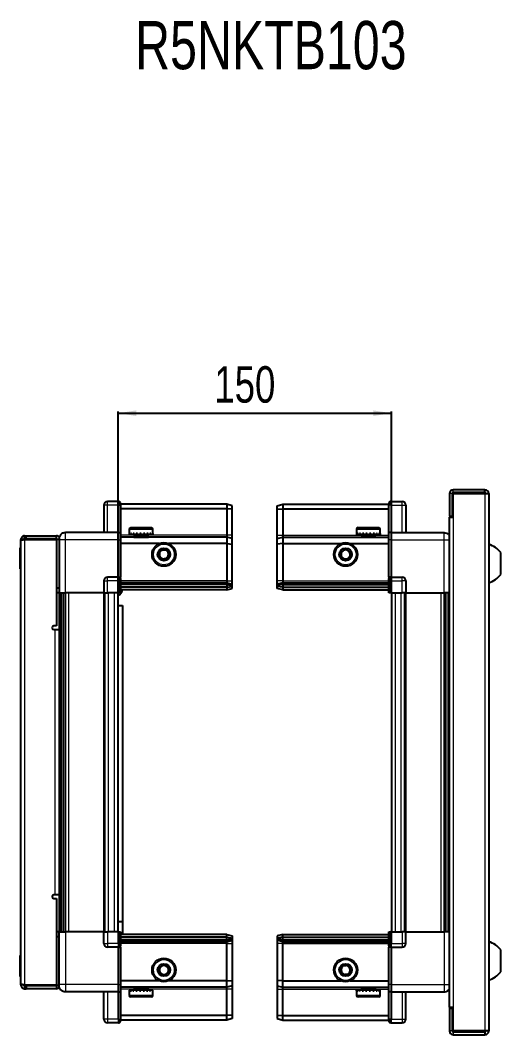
# Model space of a CAD drawing. Header units: millimetres. Extents: x 355 to 3196, y 531 to 1574.
# Drawn here: x 1721 to 1985, y 1018 to 1574 of the extents above; entities that cross this region are included whole.
import ezdxf

# ---------------------------------------------------------------- set-up
doc = ezdxf.new("R2010")
doc.units = ezdxf.units.MM
doc.layers.add('FORMAT', color=7, linetype='Continuous')
doc.styles.add('SLDTEXTSTYLE0', font='TXT', dxfattribs={"width": 0.75})
doc.dimstyles.new('SLDDIMSTYLE0', dxfattribs={"dimtxt": 20, "dimasz": 10, "dimexe": 0, "dimexo": 0.0625, "dimgap": 5, "dimtad": 2, "dimdec": 1, "dimrnd": 1e-09, "dimzin": 12, "dimdsep": 46, "dimtxsty": 'SLDTEXTSTYLE0', "dimsah": 1, "dimcen": 0.09, "dimadec": 0, "dimazin": 3, "dimtfac": 1, "dimtofl": 0, "dimtmove": 0, "dimatfit": 3, "dimfxl": 0, "dimfrac": 2, "dimtolj": 1, "dimtzin": 12, "dimarcsym": 0})

# ---------------------------------------------------------------- blocks, each defined once
blk = doc.blocks.new('_D_5')
at = {"layer": 'FORMAT'}
for p, q in [((1774.93, 1260.02), (1774.93, 1359.51)), ((1774.93, 1358.51), (1924.93, 1358.51)), ((1924.93, 1260.02), (1924.93, 1359.51))]:
    blk.add_line(p, q, dxfattribs=at)
for points in [[(1774.93, 1358.51), (1784.93, 1356.97), (1784.93, 1360.04)], [(1924.93, 1358.51), (1914.93, 1360.04), (1914.93, 1356.97)]]:
    blk.add_solid(points, dxfattribs=at)
at = {"layer": 'FORMAT', "insert": (1827.76, 1384.29), "char_height": 20, "attachment_point": 1, "style": 'SLDTEXTSTYLE0'}
blk.add_mtext('150', dxfattribs=at)

msp = doc.modelspace()

# ---------------------------------------------------------------- linework, layer by layer
at = {"color": 7, "linetype": 'Continuous', "lineweight": 25}
for p, q in [((1956.78, 1314.41), (1956.78, 1302.01)), ((1958.28, 1314.41), (1958.28, 1302.01)), ((1958.78, 1301.51), (1958.78, 1314.41)), ((1958.78, 1314.41), (1976.18, 1314.41)), ((1976.18, 1316.51), (1958.88, 1316.51)), ((1976.18, 1315.01), (1958.88, 1315.01)), ((1976.18, 1315.01), (1976.18, 1316.51)), ((1976.18, 1314.41), (1978.28, 1314.41)), ((1978.28, 1314.41), (1978.28, 1019.61)), ((1767.08, 1308.01), (1767.08, 1293.01)), ((1775.08, 1310.01), (1769.08, 1310.01)), ((1775.08, 1310.01), (1775.41, 1310.01)), ((1775.08, 1310.01), (1775.08, 1308.01)), ((1775.08, 1293.21), (1775.08, 1308.01)), ((1775.08, 1293.21), (1775.08, 1308.01)), ((1776.28, 1309.51), (1775.41, 1310.01)), ((1776.28, 1308.01), (1776.28, 1309.51)), ((1834.58, 1308.51), (1776.28, 1308.51)), ((1776.28, 1308.01), (1776.28, 1293.21)), ((1834.58, 1308.51), (1834.58, 1306.01)), ((1837.58, 1307.7), (1834.58, 1308.51)), ((1862.28, 1307.7), (1865.28, 1308.51)), ((1865.28, 1308.51), (1865.28, 1306.01)), ((1865.28, 1308.51), (1923.58, 1308.51)), ((1924.45, 1310.01), (1923.58, 1309.51)), ((1924.45, 1310.01), (1923.58, 1309.51)), ((1923.58, 1309.51), (1923.58, 1308.01)), ((1923.58, 1293.21), (1923.58, 1308.01)), ((1924.78, 1310.01), (1924.45, 1310.01)), ((1924.78, 1310.01), (1924.45, 1310.01)), ((1924.78, 1308.01), (1924.78, 1310.01)), ((1924.78, 1310.01), (1924.78, 1310.01)), ((1924.78, 1310.01), (1930.78, 1310.01)), ((1924.78, 1308.01), (1924.78, 1293.21)), ((1932.78, 1308.01), (1932.78, 1293.01)), ((1834.58, 1306.01), (1776.28, 1306.01)), ((1834.58, 1306.01), (1834.58, 1291.51)), ((1837.58, 1305.85), (1834.58, 1306.01)), ((1837.58, 1305.85), (1837.58, 1307.7)), ((1837.58, 1291.51), (1837.58, 1305.85)), ((1862.28, 1305.85), (1862.28, 1307.7)), ((1862.28, 1305.85), (1865.28, 1306.01)), ((1862.28, 1291.51), (1862.28, 1305.85)), ((1865.28, 1306.01), (1865.28, 1291.51)), ((1865.28, 1306.01), (1923.58, 1306.01)), ((1956.68, 1301.51), (1956.68, 1032.51)), ((1956.68, 1301.51), (1958.78, 1301.51)), ((1956.78, 1302.01), (1958.28, 1302.01)), ((1723.68, 1289.76), (1723.68, 1291.26)), ((1723.68, 1291.26), (1724.58, 1291.26)), ((1724.58, 1289.76), (1724.58, 1291.26)), ((1724.58, 1291.26), (1741.08, 1291.26)), ((1741.08, 1289.76), (1741.08, 1291.26)), ((1775.08, 1293.01), (1746.08, 1293.01)), ((1775.08, 1293.01), (1775.08, 1293.21)), ((1775.08, 1293.01), (1776.28, 1293.01)), ((1775.08, 1289.01), (1775.08, 1293.01)), ((1776.28, 1293.21), (1776.28, 1293.01)), ((1776.28, 1293.01), (1776.28, 1289.01)), ((1781.08, 1294.91), (1781.08, 1292.51)), ((1781.08, 1292.51), (1781.08, 1292.01)), ((1781.08, 1292.01), (1781.21, 1292.01)), ((1781.41, 1292.51), (1781.21, 1292.51)), ((1781.21, 1292.51), (1781.21, 1292.01)), ((1781.21, 1292.01), (1781.41, 1292.01)), ((1781.41, 1292.51), (1781.41, 1292.01)), ((1781.41, 1292.01), (1781.93, 1292.01)), ((1781.88, 1295.71), (1789.05, 1295.71)), ((1782.33, 1292.51), (1781.93, 1292.51)), ((1781.93, 1292.51), (1781.93, 1292.01)), ((1781.93, 1292.01), (1782.33, 1292.01)), ((1782.33, 1292.51), (1782.33, 1292.01)), ((1782.33, 1292.01), (1783.2, 1292.01)), ((1783.18, 1292.01), (1783.18, 1291.91)), ((1783.18, 1291.91), (1791.98, 1291.91)), ((1783.78, 1292.51), (1783.2, 1292.51)), ((1783.2, 1292.51), (1783.2, 1292.01)), ((1783.2, 1292.01), (1783.78, 1292.01)), ((1783.58, 1291.51), (1784.27, 1291.02)), ((1783.58, 1291.51), (1788.61, 1291.51)), ((1783.78, 1292.51), (1783.78, 1292.01)), ((1783.78, 1292.01), (1784.9, 1292.01)), ((1785.59, 1292.51), (1784.9, 1292.51)), ((1784.9, 1292.51), (1784.9, 1292.01)), ((1784.9, 1292.01), (1785.59, 1292.01)), ((1785.59, 1292.51), (1785.59, 1292.01)), ((1785.59, 1292.01), (1786.86, 1292.01)), ((1787.6, 1292.51), (1786.86, 1292.51)), ((1786.86, 1292.51), (1786.86, 1292.01)), ((1786.86, 1292.01), (1787.1, 1292.01)), ((1787.1, 1292.51), (1787.1, 1292.01)), ((1787.59, 1292.51), (1787.59, 1292.01)), ((1787.59, 1292.01), (1787.6, 1292.01)), ((1787.6, 1292.51), (1787.6, 1292.01)), ((1787.6, 1292.01), (1788.89, 1292.01)), ((1788.61, 1291.51), (1791.58, 1291.51)), ((1789.61, 1292.51), (1788.89, 1292.51)), ((1788.89, 1292.51), (1788.89, 1292.01)), ((1788.95, 1292.51), (1788.95, 1292.01)), ((1788.95, 1292.01), (1789.61, 1292.01)), ((1789.05, 1295.71), (1793.28, 1295.71)), ((1789.61, 1292.51), (1789.61, 1292.01)), ((1789.61, 1292.01), (1790.8, 1292.01)), ((1791.42, 1292.51), (1790.8, 1292.51)), ((1790.8, 1292.51), (1790.8, 1292.01)), ((1790.8, 1292.01), (1791.42, 1292.01)), ((1790.89, 1291.02), (1791.58, 1291.51)), ((1791.42, 1292.51), (1791.42, 1292.01)), ((1791.42, 1292.01), (1792.39, 1292.01)), ((1791.98, 1291.91), (1791.98, 1292.01)), ((1792.85, 1292.51), (1792.39, 1292.51)), ((1792.39, 1292.51), (1792.39, 1292.01)), ((1792.39, 1292.01), (1792.85, 1292.01)), ((1792.85, 1292.51), (1792.85, 1292.01)), ((1792.85, 1292.01), (1793.5, 1292.01)), ((1793.77, 1292.51), (1793.5, 1292.51)), ((1793.5, 1292.51), (1793.5, 1292.01)), ((1793.5, 1292.01), (1793.77, 1292.01)), ((1793.77, 1292.51), (1793.77, 1292.01)), ((1793.77, 1292.01), (1794.04, 1292.01)), ((1794.08, 1292.51), (1794.04, 1292.51)), ((1794.04, 1292.51), (1794.04, 1292.01)), ((1794.04, 1292.01), (1794.08, 1292.01)), ((1794.08, 1292.51), (1794.08, 1294.91)), ((1794.08, 1292.51), (1794.08, 1292.01)), ((1834.58, 1291.51), (1834.58, 1290.51)), ((1837.58, 1289.7), (1837.58, 1291.51)), ((1862.28, 1289.7), (1862.28, 1291.51)), ((1865.28, 1291.51), (1865.28, 1290.51)), ((1905.78, 1294.91), (1905.78, 1292.01)), ((1905.78, 1292.01), (1905.82, 1292.01)), ((1905.94, 1292.51), (1905.82, 1292.51)), ((1905.82, 1292.51), (1905.82, 1292.01)), ((1905.82, 1292.01), (1905.94, 1292.01)), ((1905.94, 1292.51), (1905.94, 1292.01)), ((1905.94, 1292.01), (1906.35, 1292.01)), ((1906.69, 1292.51), (1906.35, 1292.51)), ((1906.35, 1292.51), (1906.35, 1292.01)), ((1906.35, 1292.01), (1906.69, 1292.01)), ((1906.58, 1295.71), (1917.98, 1295.71)), ((1906.69, 1292.51), (1906.69, 1292.01)), ((1906.69, 1292.01), (1907.46, 1292.01)), ((1907.99, 1292.51), (1907.46, 1292.51)), ((1907.46, 1292.51), (1907.46, 1292.01)), ((1907.46, 1292.01), (1907.99, 1292.01)), ((1907.88, 1292.01), (1907.88, 1291.91)), ((1907.88, 1291.91), (1916.68, 1291.91)), ((1907.99, 1292.51), (1907.99, 1292.01)), ((1907.99, 1292.01), (1909.04, 1292.01)), ((1908.28, 1291.51), (1908.97, 1291.02)), ((1908.28, 1291.51), (1916.28, 1291.51)), ((1909.7, 1292.51), (1909.04, 1292.51)), ((1909.04, 1292.51), (1909.04, 1292.01)), ((1909.04, 1292.01), (1909.7, 1292.01)), ((1909.7, 1292.51), (1909.7, 1292.01)), ((1909.7, 1292.01), (1910.94, 1292.01)), ((1911.67, 1292.51), (1910.94, 1292.51)), ((1910.94, 1292.51), (1910.94, 1292.01)), ((1910.94, 1292.01), (1911.37, 1292.01)), ((1911.37, 1292.51), (1911.37, 1292.01)), ((1911.67, 1292.51), (1911.67, 1292.01)), ((1911.67, 1292.01), (1912.97, 1292.01)), ((1913.7, 1292.51), (1912.97, 1292.51)), ((1912.97, 1292.51), (1912.97, 1292.01)), ((1913.24, 1292.51), (1913.24, 1292.01)), ((1913.24, 1292.01), (1913.7, 1292.01)), ((1913.7, 1292.51), (1913.7, 1292.01)), ((1913.7, 1292.01), (1914.94, 1292.01)), ((1915.59, 1292.51), (1914.94, 1292.51)), ((1914.94, 1292.51), (1914.94, 1292.01)), ((1914.94, 1292.01), (1915.59, 1292.01)), ((1915.59, 1292.51), (1915.59, 1292.01)), ((1915.59, 1292.01), (1916.64, 1292.01)), ((1915.59, 1291.02), (1916.28, 1291.51)), ((1917.16, 1292.51), (1916.64, 1292.51)), ((1916.64, 1292.51), (1916.64, 1292.01)), ((1916.64, 1292.01), (1917.16, 1292.01)), ((1916.68, 1291.91), (1916.68, 1292.01)), ((1917.16, 1292.51), (1917.16, 1292.01)), ((1917.16, 1292.01), (1917.92, 1292.01)), ((1918.25, 1292.51), (1917.92, 1292.51)), ((1917.92, 1292.51), (1917.92, 1292.01)), ((1917.92, 1292.01), (1918.25, 1292.01)), ((1918.25, 1292.51), (1918.25, 1292.01)), ((1918.25, 1292.01), (1918.64, 1292.01)), ((1918.75, 1292.51), (1918.64, 1292.51)), ((1918.64, 1292.51), (1918.64, 1292.01)), ((1918.64, 1292.01), (1918.75, 1292.01)), ((1918.75, 1292.51), (1918.75, 1292.01)), ((1918.75, 1292.01), (1918.78, 1292.01)), ((1918.78, 1292.01), (1918.78, 1294.91)), ((1923.58, 1293.01), (1923.58, 1293.21)), ((1924.78, 1293.01), (1923.58, 1293.01)), ((1923.58, 1289.01), (1923.58, 1293.01)), ((1924.78, 1293.21), (1924.78, 1293.01)), ((1924.78, 1293.01), (1924.78, 1289.01)), ((1924.78, 1293.01), (1953.78, 1293.01)), ((1723.08, 1289.16), (1721.58, 1289.16)), ((1721.58, 1288.66), (1721.58, 1289.16)), ((1721.58, 1045.36), (1721.58, 1288.66)), ((1723.68, 1289.76), (1724.58, 1289.76)), ((1723.68, 1289.26), (1741.08, 1289.26)), ((1724.58, 1289.76), (1741.08, 1289.76)), ((1742.58, 1289.26), (1741.08, 1289.26)), ((1741.08, 1289.26), (1741.08, 1241.76)), ((1742.58, 1289.01), (1742.58, 1260.01)), ((1775.08, 1268.71), (1775.08, 1289.01)), ((1834.58, 1290.51), (1776.28, 1290.51)), ((1776.28, 1289.01), (1776.28, 1268.71)), ((1797.58, 1287.01), (1776.28, 1287.01)), ((1784.27, 1291.02), (1783.58, 1290.54)), ((1783.58, 1290.54), (1783.58, 1290.51)), ((1783.58, 1290.54), (1788.61, 1290.54)), ((1784.27, 1291.02), (1788.43, 1291.02)), ((1788.43, 1291.02), (1790.89, 1291.02)), ((1788.61, 1290.54), (1791.58, 1290.54)), ((1791.58, 1290.54), (1790.89, 1291.02)), ((1791.58, 1290.51), (1791.58, 1290.54)), ((1834.58, 1287.01), (1802.58, 1287.01)), ((1834.58, 1290.51), (1834.58, 1287.01)), ((1837.58, 1289.7), (1834.58, 1290.51)), ((1834.58, 1287.01), (1834.58, 1266.51)), ((1834.58, 1287.01), (1837.58, 1286.67)), ((1837.58, 1286.67), (1837.58, 1289.7)), ((1837.58, 1266.51), (1837.58, 1286.67)), ((1862.28, 1289.7), (1865.28, 1290.51)), ((1862.28, 1286.67), (1862.28, 1289.7)), ((1865.28, 1287.01), (1862.28, 1286.67)), ((1862.28, 1266.51), (1862.28, 1286.67)), ((1865.28, 1290.51), (1865.28, 1287.01)), ((1865.28, 1290.51), (1923.58, 1290.51)), ((1865.28, 1287.01), (1865.28, 1266.51)), ((1865.28, 1287.01), (1897.28, 1287.01)), ((1902.28, 1287.01), (1923.58, 1287.01)), ((1908.97, 1291.02), (1908.28, 1290.54)), ((1908.28, 1290.54), (1908.28, 1290.51)), ((1908.28, 1290.54), (1916.28, 1290.54)), ((1908.97, 1291.02), (1915.59, 1291.02)), ((1916.28, 1290.54), (1915.59, 1291.02)), ((1916.28, 1290.51), (1916.28, 1290.54)), ((1923.58, 1268.71), (1923.58, 1289.01)), ((1924.78, 1289.01), (1924.78, 1268.71)), ((1721.58, 1284.64), (1721.28, 1284.64)), ((1721.28, 1273.07), (1721.28, 1284.64)), ((1984.88, 1270.01), (1984.88, 1282.01)), ((1721.28, 1273.07), (1721.58, 1273.07)), ((1767.08, 1266.51), (1767.08, 1260.01)), ((1775.08, 1268.51), (1769.08, 1268.51)), ((1775.08, 1268.51), (1775.08, 1268.71)), ((1775.08, 1268.51), (1775.08, 1266.51)), ((1775.08, 1268.51), (1776.28, 1268.51)), ((1775.08, 1260.01), (1775.08, 1266.51)), ((1775.08, 1260.01), (1775.08, 1266.51)), ((1775.41, 1260.01), (1775.41, 1266.51)), ((1776.28, 1268.71), (1776.28, 1268.51)), ((1776.28, 1267.83), (1776.28, 1268.51)), ((1776.28, 1267.83), (1776.28, 1260.01)), ((1834.58, 1265.51), (1776.28, 1265.51)), ((1834.58, 1264.51), (1776.28, 1264.51)), ((1834.58, 1266.51), (1834.58, 1265.51)), ((1834.58, 1265.51), (1834.58, 1264.51)), ((1834.58, 1265.51), (1837.58, 1264.7)), ((1834.58, 1264.51), (1834.58, 1263.01)), ((1834.58, 1264.51), (1837.58, 1263.96)), ((1834.58, 1263.01), (1837.58, 1263.46)), ((1837.58, 1264.7), (1837.58, 1266.51)), ((1837.58, 1263.96), (1837.58, 1264.7)), ((1837.58, 1263.46), (1837.58, 1263.96)), ((1837.58, 1262.31), (1837.58, 1263.46)), ((1862.28, 1264.7), (1862.28, 1266.51)), ((1865.28, 1265.51), (1862.28, 1264.7)), ((1862.28, 1263.96), (1862.28, 1264.7)), ((1865.28, 1264.51), (1862.28, 1263.96)), ((1862.28, 1263.46), (1862.28, 1263.96)), ((1865.28, 1263.01), (1862.28, 1263.46)), ((1862.28, 1262.31), (1862.28, 1263.46)), ((1865.28, 1266.51), (1865.28, 1265.51)), ((1865.28, 1265.51), (1865.28, 1264.51)), ((1865.28, 1265.51), (1923.58, 1265.51)), ((1865.28, 1264.51), (1865.28, 1263.01)), ((1865.28, 1264.51), (1923.58, 1264.51)), ((1923.58, 1268.51), (1923.58, 1268.71)), ((1924.78, 1268.51), (1923.58, 1268.51)), ((1923.58, 1268.51), (1923.58, 1267.83)), ((1923.58, 1260.01), (1923.58, 1267.83)), ((1924.45, 1266.51), (1924.45, 1260.01)), ((1924.78, 1268.71), (1924.78, 1268.51)), ((1924.78, 1266.51), (1924.78, 1268.51)), ((1924.78, 1268.51), (1930.78, 1268.51)), ((1924.78, 1266.51), (1924.78, 1268.51)), ((1924.78, 1266.51), (1924.78, 1260.01)), ((1932.78, 1266.51), (1932.78, 1260.01)), ((1741.08, 1262.76), (1742.58, 1262.76)), ((1742.58, 1260.01), (1741.08, 1260.01)), ((1743.23, 1074.01), (1743.23, 1260.01)), ((1745.02, 1260.01), (1745.02, 1074.01)), ((1745.06, 1260.01), (1745.06, 1074.01)), ((1767.08, 1260.01), (1746.08, 1260.01)), ((1767.08, 1260.01), (1769.08, 1260.01)), ((1767.73, 1074.01), (1767.73, 1260.01)), ((1775.08, 1260.01), (1769.08, 1260.01)), ((1774.93, 1074.01), (1774.93, 1260.01)), ((1775.08, 1260.01), (1775.41, 1260.01)), ((1775.08, 1260.01), (1775.08, 1260.01)), ((1776.28, 1260.01), (1775.41, 1260.01)), ((1775.41, 1260.01), (1775.41, 1260.01)), ((1834.58, 1263.01), (1776.28, 1263.01)), ((1834.58, 1261.51), (1776.28, 1261.51)), ((1834.58, 1263.01), (1834.58, 1261.51)), ((1834.58, 1261.51), (1837.58, 1262.31)), ((1865.28, 1261.51), (1862.28, 1262.31)), ((1865.28, 1263.01), (1923.58, 1263.01)), ((1865.28, 1263.01), (1865.28, 1261.51)), ((1865.28, 1261.51), (1923.58, 1261.51)), ((1924.45, 1260.01), (1923.58, 1260.01)), ((1924.78, 1260.01), (1924.45, 1260.01)), ((1924.78, 1260.01), (1930.78, 1260.01)), ((1924.93, 1260.01), (1924.93, 1074.01)), ((1932.78, 1260.01), (1930.78, 1260.01)), ((1932.13, 1260.01), (1932.13, 1074.01)), ((1932.78, 1260.01), (1953.78, 1260.01)), ((1954.8, 1074.01), (1954.8, 1260.01)), ((1954.84, 1074.01), (1954.84, 1260.01)), ((1956.63, 1260.01), (1956.63, 1074.01)), ((1774.93, 1253.01), (1777.43, 1253.01)), ((1777.43, 1253.01), (1777.43, 1079.51)), ((1741.08, 1241.76), (1739.73, 1241.76)), ((1739.73, 1239.76), (1740.48, 1239.76)), ((1740.48, 1239.76), (1742.58, 1239.76)), ((1742.58, 1239.76), (1742.58, 1094.26)), ((1740.48, 1094.26), (1739.73, 1094.26)), ((1739.73, 1092.26), (1741.08, 1092.26)), ((1742.58, 1094.26), (1740.48, 1094.26)), ((1741.08, 1092.26), (1741.08, 1044.76)), ((1777.43, 1079.51), (1774.93, 1079.51)), ((1777.43, 1079.51), (1777.43, 1072.51)), ((1742.58, 1074.01), (1741.08, 1074.01)), ((1742.58, 1071.26), (1741.08, 1071.26)), ((1742.58, 1045.01), (1742.58, 1074.01)), ((1767.08, 1074.01), (1746.08, 1074.01)), ((1767.08, 1067.51), (1767.08, 1074.01)), ((1767.08, 1074.01), (1769.08, 1074.01)), ((1775.08, 1074.01), (1769.08, 1074.01)), ((1775.08, 1067.51), (1775.08, 1074.01)), ((1775.08, 1074.01), (1775.41, 1074.01)), ((1775.41, 1067.51), (1775.41, 1074.01)), ((1775.41, 1074.01), (1776.28, 1074.01)), ((1776.28, 1074.01), (1776.28, 1066.18)), ((1834.58, 1072.51), (1776.28, 1072.51)), ((1834.58, 1071.01), (1776.28, 1071.01)), ((1834.58, 1069.51), (1776.28, 1069.51)), ((1834.58, 1071.01), (1834.58, 1072.51)), ((1834.58, 1072.51), (1837.58, 1071.7)), ((1834.58, 1069.51), (1834.58, 1071.01)), ((1834.58, 1071.01), (1837.58, 1070.55)), ((1834.58, 1069.51), (1837.58, 1070.05)), ((1834.58, 1068.51), (1834.58, 1069.51)), ((1834.58, 1068.51), (1837.58, 1069.31)), ((1837.58, 1071.7), (1837.58, 1070.55)), ((1837.58, 1070.55), (1837.58, 1070.05)), ((1837.58, 1070.05), (1837.58, 1069.31)), ((1837.58, 1069.31), (1837.58, 1067.51)), ((1865.28, 1072.51), (1862.28, 1071.7)), ((1862.28, 1071.7), (1862.28, 1070.55)), ((1865.28, 1071.01), (1862.28, 1070.55)), ((1862.28, 1070.55), (1862.28, 1070.05)), ((1862.28, 1070.05), (1862.28, 1069.31)), ((1865.28, 1069.51), (1862.28, 1070.05)), ((1865.28, 1068.51), (1862.28, 1069.31)), ((1862.28, 1069.31), (1862.28, 1067.51)), ((1865.28, 1071.01), (1865.28, 1072.51)), ((1865.28, 1072.51), (1923.58, 1072.51)), ((1865.28, 1069.51), (1865.28, 1071.01)), ((1865.28, 1071.01), (1923.58, 1071.01)), ((1865.28, 1068.51), (1865.28, 1069.51)), ((1865.28, 1069.51), (1923.58, 1069.51)), ((1923.58, 1066.18), (1923.58, 1074.01)), ((1923.58, 1074.01), (1924.45, 1074.01)), ((1924.45, 1074.01), (1924.45, 1074.01)), ((1924.45, 1074.01), (1924.45, 1067.51)), ((1924.78, 1074.01), (1924.45, 1074.01)), ((1924.78, 1074.01), (1924.78, 1067.51)), ((1924.78, 1074.01), (1924.78, 1074.01)), ((1924.78, 1074.01), (1930.78, 1074.01)), ((1924.78, 1074.01), (1924.78, 1067.51)), ((1932.78, 1074.01), (1930.78, 1074.01)), ((1932.78, 1067.51), (1932.78, 1074.01)), ((1932.78, 1074.01), (1953.78, 1074.01)), ((1775.08, 1065.51), (1769.08, 1065.51)), ((1775.08, 1067.51), (1775.08, 1065.51)), ((1775.08, 1067.51), (1775.08, 1065.51)), ((1775.08, 1065.51), (1776.28, 1065.51)), ((1775.08, 1065.31), (1775.08, 1065.51)), ((1775.08, 1045.01), (1775.08, 1065.31)), ((1834.58, 1068.51), (1776.28, 1068.51)), ((1776.28, 1065.51), (1776.28, 1066.18)), ((1776.28, 1065.51), (1776.28, 1065.31)), ((1776.28, 1065.31), (1776.28, 1045.01)), ((1834.58, 1067.51), (1834.58, 1068.51)), ((1834.58, 1047.01), (1834.58, 1067.51)), ((1837.58, 1067.51), (1837.58, 1047.34)), ((1862.28, 1067.51), (1862.28, 1047.34)), ((1865.28, 1068.51), (1923.58, 1068.51)), ((1865.28, 1067.51), (1865.28, 1068.51)), ((1865.28, 1047.01), (1865.28, 1067.51)), ((1923.58, 1066.18), (1923.58, 1065.51)), ((1924.78, 1065.51), (1923.58, 1065.51)), ((1923.58, 1065.31), (1923.58, 1065.51)), ((1923.58, 1045.01), (1923.58, 1065.31)), ((1924.78, 1065.51), (1924.78, 1067.51)), ((1924.78, 1065.51), (1924.78, 1065.31)), ((1924.78, 1065.51), (1930.78, 1065.51)), ((1924.78, 1065.31), (1924.78, 1045.01)), ((1984.88, 1052.01), (1984.88, 1064.01)), ((1721.58, 1060.94), (1721.28, 1060.94)), ((1721.28, 1051.26), (1721.28, 1060.94)), ((1721.28, 1049.37), (1721.28, 1051.26)), ((1721.28, 1049.37), (1721.58, 1049.37)), ((1797.58, 1047.01), (1776.28, 1047.01)), ((1834.58, 1047.01), (1802.58, 1047.01)), ((1834.58, 1047.01), (1837.58, 1047.34)), ((1834.58, 1043.51), (1834.58, 1047.01)), ((1837.58, 1047.34), (1837.58, 1044.31)), ((1865.28, 1047.01), (1862.28, 1047.34)), ((1862.28, 1047.34), (1862.28, 1044.31)), ((1865.28, 1047.01), (1897.28, 1047.01)), ((1865.28, 1043.51), (1865.28, 1047.01)), ((1902.28, 1047.01), (1923.58, 1047.01)), ((1721.58, 1044.86), (1721.58, 1045.36)), ((1723.08, 1044.86), (1721.58, 1044.86)), ((1741.08, 1044.76), (1723.68, 1044.76)), ((1723.68, 1044.26), (1723.68, 1042.76)), ((1723.68, 1044.26), (1724.58, 1044.26)), ((1723.68, 1042.76), (1724.58, 1042.76)), ((1741.08, 1044.26), (1724.58, 1044.26)), ((1724.58, 1044.26), (1724.58, 1042.76)), ((1741.08, 1042.76), (1724.58, 1042.76)), ((1741.08, 1044.76), (1742.58, 1044.76)), ((1741.08, 1044.26), (1741.08, 1042.76)), ((1775.08, 1041.01), (1746.08, 1041.01)), ((1767.08, 1026.01), (1767.08, 1041.01)), ((1775.08, 1041.01), (1775.08, 1045.01)), ((1775.08, 1041.01), (1776.28, 1041.01)), ((1775.08, 1040.81), (1775.08, 1041.01)), ((1775.08, 1026.01), (1775.08, 1040.81)), ((1776.28, 1045.01), (1776.28, 1041.01)), ((1834.58, 1043.51), (1776.28, 1043.51)), ((1776.28, 1041.01), (1776.28, 1040.81)), ((1776.28, 1040.81), (1776.28, 1026.01)), ((1781.08, 1042.01), (1781.08, 1039.11)), ((1781.18, 1042.01), (1781.08, 1042.01)), ((1781.18, 1041.51), (1781.18, 1042.01)), ((1781.34, 1042.01), (1781.18, 1042.01)), ((1781.18, 1041.51), (1781.34, 1041.51)), ((1781.34, 1041.51), (1781.34, 1042.01)), ((1781.83, 1042.01), (1781.34, 1042.01)), ((1781.83, 1041.51), (1781.83, 1042.01)), ((1782.22, 1042.01), (1781.83, 1042.01)), ((1781.83, 1041.51), (1782.22, 1041.51)), ((1782.22, 1041.51), (1782.22, 1042.01)), ((1783.05, 1042.01), (1782.22, 1042.01)), ((1783.05, 1041.51), (1783.05, 1042.01)), ((1783.61, 1042.01), (1783.05, 1042.01)), ((1783.05, 1041.51), (1783.61, 1041.51)), ((1783.18, 1042.11), (1783.18, 1042.01)), ((1788.58, 1042.11), (1783.18, 1042.11)), ((1783.58, 1043.51), (1783.58, 1043.47)), ((1783.58, 1043.47), (1784.27, 1042.99)), ((1783.68, 1043.47), (1783.58, 1043.47)), ((1784.27, 1042.99), (1783.58, 1042.51)), ((1783.68, 1042.51), (1783.58, 1042.51)), ((1783.61, 1041.51), (1783.61, 1042.01)), ((1784.72, 1042.01), (1783.61, 1042.01)), ((1791.58, 1043.47), (1783.68, 1043.47)), ((1791.58, 1042.51), (1783.68, 1042.51)), ((1784.36, 1042.99), (1784.27, 1042.99)), ((1790.89, 1042.99), (1784.36, 1042.99)), ((1784.72, 1041.51), (1784.72, 1042.01)), ((1785.4, 1042.01), (1784.72, 1042.01)), ((1784.72, 1041.51), (1785.4, 1041.51)), ((1785.4, 1041.51), (1785.4, 1042.01)), ((1786.66, 1042.01), (1785.4, 1042.01)), ((1786.66, 1041.51), (1786.66, 1042.01)), ((1786.96, 1042.01), (1786.66, 1042.01)), ((1786.66, 1041.51), (1787.4, 1041.51)), ((1786.96, 1041.51), (1786.96, 1042.01)), ((1787.4, 1041.51), (1787.4, 1042.01)), ((1788.69, 1042.01), (1787.4, 1042.01)), ((1791.98, 1042.11), (1788.58, 1042.11)), ((1788.69, 1041.51), (1788.69, 1042.01)), ((1788.69, 1041.51), (1789.41, 1041.51)), ((1788.82, 1041.51), (1788.82, 1042.01)), ((1789.41, 1042.01), (1788.82, 1042.01)), ((1789.41, 1041.51), (1789.41, 1042.01)), ((1790.62, 1042.01), (1789.41, 1042.01)), ((1790.62, 1041.51), (1790.62, 1042.01)), ((1791.25, 1042.01), (1790.62, 1042.01)), ((1790.62, 1041.51), (1791.25, 1041.51)), ((1790.89, 1042.99), (1791.58, 1043.47)), ((1791.58, 1042.51), (1790.89, 1042.99)), ((1791.25, 1041.51), (1791.25, 1042.01)), ((1792.24, 1042.01), (1791.25, 1042.01)), ((1791.58, 1043.47), (1791.58, 1043.51)), ((1791.98, 1042.01), (1791.98, 1042.11)), ((1792.24, 1041.51), (1792.24, 1042.01)), ((1792.73, 1042.01), (1792.24, 1042.01)), ((1792.24, 1041.51), (1792.73, 1041.51)), ((1792.73, 1041.51), (1792.73, 1042.01)), ((1793.42, 1042.01), (1792.73, 1042.01)), ((1793.42, 1041.51), (1793.42, 1042.01)), ((1793.7, 1042.01), (1793.42, 1042.01)), ((1793.42, 1041.51), (1793.7, 1041.51)), ((1793.7, 1041.51), (1793.7, 1042.01)), ((1794.02, 1042.01), (1793.7, 1042.01)), ((1794.02, 1041.51), (1794.02, 1042.01)), ((1794.08, 1042.01), (1794.02, 1042.01)), ((1794.02, 1041.51), (1794.08, 1041.51)), ((1794.08, 1039.11), (1794.08, 1042.01)), ((1794.08, 1041.51), (1794.08, 1042.01)), ((1794.08, 1042.01), (1794.08, 1042.01)), ((1837.58, 1044.31), (1834.58, 1043.51)), ((1834.58, 1042.51), (1834.58, 1043.51)), ((1834.58, 1028.01), (1834.58, 1042.51)), ((1837.58, 1044.31), (1837.58, 1042.51)), ((1837.58, 1042.51), (1837.58, 1028.16)), ((1862.28, 1044.31), (1865.28, 1043.51)), ((1862.28, 1044.31), (1862.28, 1042.51)), ((1862.28, 1042.51), (1862.28, 1028.16)), ((1865.28, 1043.51), (1923.58, 1043.51)), ((1865.28, 1042.51), (1865.28, 1043.51)), ((1865.28, 1028.01), (1865.28, 1042.51)), ((1905.78, 1042.01), (1905.78, 1039.11)), ((1905.8, 1042.01), (1905.78, 1042.01)), ((1905.8, 1041.51), (1905.8, 1042.01)), ((1905.9, 1042.01), (1905.8, 1042.01)), ((1905.8, 1041.51), (1905.9, 1041.51)), ((1905.9, 1041.51), (1905.9, 1042.01)), ((1906.27, 1042.01), (1905.9, 1042.01)), ((1906.27, 1041.51), (1906.27, 1042.01)), ((1906.59, 1042.01), (1906.27, 1042.01)), ((1906.27, 1041.51), (1906.59, 1041.51)), ((1906.59, 1041.51), (1906.59, 1042.01)), ((1907.33, 1042.01), (1906.59, 1042.01)), ((1907.33, 1041.51), (1907.33, 1042.01)), ((1907.84, 1042.01), (1907.33, 1042.01)), ((1907.33, 1041.51), (1907.84, 1041.51)), ((1907.84, 1041.51), (1907.84, 1042.01)), ((1908.87, 1042.01), (1907.84, 1042.01)), ((1907.88, 1042.11), (1907.88, 1042.01)), ((1916.68, 1042.11), (1907.88, 1042.11)), ((1908.28, 1043.51), (1908.28, 1043.47)), ((1908.28, 1043.47), (1908.97, 1042.99)), ((1916.28, 1043.47), (1908.28, 1043.47)), ((1908.97, 1042.99), (1908.28, 1042.51)), ((1916.28, 1042.51), (1908.28, 1042.51)), ((1908.87, 1041.51), (1908.87, 1042.01)), ((1909.52, 1042.01), (1908.87, 1042.01)), ((1908.87, 1041.51), (1909.52, 1041.51)), ((1915.59, 1042.99), (1908.97, 1042.99)), ((1909.52, 1041.51), (1909.52, 1042.01)), ((1910.75, 1042.01), (1909.52, 1042.01)), ((1910.75, 1041.51), (1910.75, 1042.01)), ((1911.24, 1042.01), (1910.75, 1042.01)), ((1910.75, 1041.51), (1911.47, 1041.51)), ((1911.24, 1041.51), (1911.24, 1042.01)), ((1911.47, 1041.51), (1911.47, 1042.01)), ((1912.77, 1042.01), (1911.47, 1042.01)), ((1912.77, 1041.51), (1912.77, 1042.01)), ((1912.77, 1041.51), (1913.51, 1041.51)), ((1913.11, 1041.51), (1913.11, 1042.01)), ((1913.51, 1042.01), (1913.11, 1042.01)), ((1913.51, 1041.51), (1913.51, 1042.01)), ((1914.75, 1042.01), (1913.51, 1042.01)), ((1914.75, 1041.51), (1914.75, 1042.01)), ((1915.42, 1042.01), (1914.75, 1042.01)), ((1914.75, 1041.51), (1915.42, 1041.51)), ((1915.42, 1041.51), (1915.42, 1042.01)), ((1916.49, 1042.01), (1915.42, 1042.01)), ((1915.59, 1042.99), (1916.28, 1043.47)), ((1916.28, 1042.51), (1915.59, 1042.99)), ((1916.28, 1043.47), (1916.28, 1043.51)), ((1916.49, 1041.51), (1916.49, 1042.01)), ((1917.02, 1042.01), (1916.49, 1042.01)), ((1916.49, 1041.51), (1917.02, 1041.51)), ((1916.68, 1042.01), (1916.68, 1042.11)), ((1917.02, 1041.51), (1917.02, 1042.01)), ((1917.81, 1042.01), (1917.02, 1042.01)), ((1917.81, 1041.51), (1917.81, 1042.01)), ((1918.17, 1042.01), (1917.81, 1042.01)), ((1917.81, 1041.51), (1918.17, 1041.51)), ((1918.17, 1041.51), (1918.17, 1042.01)), ((1918.6, 1042.01), (1918.17, 1042.01)), ((1918.6, 1041.51), (1918.6, 1042.01)), ((1918.73, 1042.01), (1918.6, 1042.01)), ((1918.6, 1041.51), (1918.73, 1041.51)), ((1918.73, 1041.51), (1918.73, 1042.01)), ((1918.78, 1042.01), (1918.73, 1042.01)), ((1918.78, 1039.11), (1918.78, 1042.01)), ((1923.58, 1041.01), (1923.58, 1045.01)), ((1924.78, 1041.01), (1923.58, 1041.01)), ((1923.58, 1040.81), (1923.58, 1041.01)), ((1923.58, 1026.01), (1923.58, 1040.81)), ((1924.78, 1045.01), (1924.78, 1041.01)), ((1924.78, 1041.01), (1924.78, 1040.81)), ((1924.78, 1041.01), (1953.78, 1041.01)), ((1924.78, 1040.81), (1924.78, 1026.01)), ((1924.78, 1040.81), (1924.78, 1026.01)), ((1932.78, 1026.01), (1932.78, 1041.01)), ((1782.03, 1038.31), (1781.88, 1038.31)), ((1793.28, 1038.31), (1782.03, 1038.31)), ((1917.98, 1038.31), (1906.58, 1038.31)), ((1958.78, 1032.51), (1956.68, 1032.51)), ((1956.78, 1032.01), (1956.78, 1019.61)), ((1956.78, 1032.01), (1958.28, 1032.01)), ((1958.28, 1032.01), (1958.28, 1019.61)), ((1958.78, 1019.61), (1958.78, 1032.51)), ((1775.08, 1026.01), (1775.08, 1024.01)), ((1775.41, 1024.01), (1776.28, 1024.51)), ((1775.41, 1024.01), (1776.28, 1024.51)), ((1834.58, 1028.01), (1776.28, 1028.01)), ((1776.28, 1024.51), (1776.28, 1026.01)), ((1834.58, 1025.51), (1776.28, 1025.51)), ((1837.58, 1028.16), (1834.58, 1028.01)), ((1834.58, 1025.51), (1834.58, 1028.01)), ((1837.58, 1026.31), (1834.58, 1025.51)), ((1837.58, 1028.16), (1837.58, 1026.31)), ((1862.28, 1028.16), (1865.28, 1028.01)), ((1862.28, 1028.16), (1862.28, 1026.31)), ((1862.28, 1026.31), (1865.28, 1025.51)), ((1865.28, 1028.01), (1923.58, 1028.01)), ((1865.28, 1025.51), (1865.28, 1028.01)), ((1865.28, 1025.51), (1923.58, 1025.51)), ((1923.58, 1026.01), (1923.58, 1024.51)), ((1923.58, 1024.51), (1924.45, 1024.01)), ((1924.78, 1024.01), (1924.78, 1026.01)), ((1775.08, 1024.01), (1769.08, 1024.01)), ((1775.08, 1024.01), (1775.41, 1024.01)), ((1775.08, 1024.01), (1775.41, 1024.01)), ((1775.08, 1024.01), (1775.08, 1024.01)), ((1924.78, 1024.01), (1924.45, 1024.01)), ((1924.78, 1024.01), (1930.78, 1024.01)), ((1976.18, 1019.61), (1958.78, 1019.61)), ((1958.88, 1019.01), (1976.18, 1019.01)), ((1978.28, 1019.61), (1976.18, 1019.61)), ((1976.18, 1019.01), (1976.18, 1017.51)), ((1958.88, 1017.51), (1976.18, 1017.51))]:
    msp.add_line(p, q, dxfattribs=at)
at = {"color": 8, "linetype": 'Continuous', "lineweight": 18}
for p, q in [((1958.28, 1314.41), (1956.78, 1314.41)), ((1958.88, 1315.01), (1958.88, 1316.51)), ((1976.18, 1314.41), (1976.18, 1019.61)), ((1769.08, 1308.01), (1767.08, 1308.01)), ((1769.08, 1308.01), (1769.08, 1310.01)), ((1769.08, 1293.01), (1769.08, 1308.01)), ((1775.08, 1308.01), (1769.08, 1308.01)), ((1775.08, 1308.01), (1776.28, 1308.01)), ((1924.78, 1308.01), (1923.58, 1308.01)), ((1924.78, 1308.01), (1930.78, 1308.01)), ((1930.78, 1308.01), (1930.78, 1310.01)), ((1930.78, 1308.01), (1932.78, 1308.01)), ((1930.78, 1293.01), (1930.78, 1308.01)), ((1958.78, 1301.51), (1958.78, 1032.51)), ((1775.08, 1293.21), (1776.28, 1293.21)), ((1783.58, 1291.51), (1776.28, 1291.51)), ((1781.08, 1294.91), (1789.25, 1294.91)), ((1789.25, 1294.91), (1794.08, 1294.91)), ((1834.58, 1291.51), (1791.58, 1291.51)), ((1837.58, 1291.51), (1834.58, 1291.51)), ((1862.28, 1291.51), (1865.28, 1291.51)), ((1865.28, 1291.51), (1908.28, 1291.51)), ((1905.78, 1294.91), (1918.78, 1294.91)), ((1916.28, 1291.51), (1923.58, 1291.51)), ((1923.58, 1293.21), (1924.78, 1293.21)), ((1723.68, 1289.26), (1723.68, 1044.76)), ((1746.08, 1260.01), (1746.08, 1289.01)), ((1775.08, 1289.01), (1746.08, 1289.01)), ((1775.08, 1289.01), (1776.28, 1289.01)), ((1924.78, 1289.01), (1923.58, 1289.01)), ((1924.78, 1289.01), (1953.78, 1289.01)), ((1953.78, 1260.01), (1953.78, 1289.01)), ((1767.08, 1266.51), (1769.08, 1266.51)), ((1769.08, 1266.51), (1769.08, 1268.51)), ((1775.08, 1266.51), (1769.08, 1266.51)), ((1769.08, 1260.01), (1769.08, 1266.51)), ((1775.08, 1268.71), (1776.28, 1268.71)), ((1775.08, 1266.51), (1775.41, 1266.51)), ((1834.58, 1266.51), (1776.28, 1266.51)), ((1834.58, 1266.51), (1837.58, 1266.51)), ((1865.28, 1266.51), (1862.28, 1266.51)), ((1865.28, 1266.51), (1923.58, 1266.51)), ((1923.58, 1268.71), (1924.78, 1268.71)), ((1924.78, 1266.51), (1924.45, 1266.51)), ((1924.78, 1266.51), (1930.78, 1266.51)), ((1930.78, 1266.51), (1930.78, 1268.51)), ((1932.78, 1266.51), (1930.78, 1266.51)), ((1930.78, 1260.01), (1930.78, 1266.51)), ((1742.58, 1239.76), (1742.58, 1260.01)), ((1743.82, 1260.01), (1743.82, 1074.01)), ((1746.26, 1074.01), (1746.26, 1260.01)), ((1747.68, 1260.01), (1747.68, 1074.01)), ((1767.08, 1074.01), (1767.08, 1260.01)), ((1769.73, 1074.01), (1769.73, 1260.01)), ((1772.93, 1074.01), (1772.93, 1260.01)), ((1775.08, 1260.01), (1775.41, 1260.01)), ((1926.93, 1260.01), (1926.93, 1074.01)), ((1930.13, 1260.01), (1930.13, 1074.01)), ((1932.78, 1260.01), (1932.78, 1074.01)), ((1952.18, 1074.01), (1952.18, 1260.01)), ((1953.6, 1260.01), (1953.6, 1074.01)), ((1956.04, 1074.01), (1956.04, 1260.01)), ((1740.48, 1094.26), (1740.48, 1239.76)), ((1742.58, 1074.01), (1742.58, 1094.26)), ((1746.08, 1074.01), (1746.08, 1045.01)), ((1769.08, 1074.01), (1769.08, 1067.51)), ((1924.78, 1074.01), (1924.45, 1074.01)), ((1930.78, 1074.01), (1930.78, 1067.51)), ((1953.78, 1074.01), (1953.78, 1045.01)), ((1767.08, 1067.51), (1769.08, 1067.51)), ((1769.08, 1067.51), (1769.08, 1065.51)), ((1775.08, 1067.51), (1769.08, 1067.51)), ((1775.08, 1067.51), (1775.41, 1067.51)), ((1776.28, 1065.31), (1775.08, 1065.31)), ((1834.58, 1067.51), (1776.28, 1067.51)), ((1834.58, 1067.51), (1837.58, 1067.51)), ((1865.28, 1067.51), (1862.28, 1067.51)), ((1865.28, 1067.51), (1923.58, 1067.51)), ((1924.78, 1065.31), (1923.58, 1065.31)), ((1924.78, 1067.51), (1924.45, 1067.51)), ((1924.78, 1067.51), (1930.78, 1067.51)), ((1930.78, 1067.51), (1930.78, 1065.51)), ((1932.78, 1067.51), (1930.78, 1067.51)), ((1775.08, 1045.01), (1746.08, 1045.01)), ((1769.08, 1041.01), (1769.08, 1026.01)), ((1775.08, 1045.01), (1776.28, 1045.01)), ((1776.28, 1040.81), (1775.08, 1040.81)), ((1783.58, 1042.51), (1776.28, 1042.51)), ((1834.58, 1042.51), (1791.58, 1042.51)), ((1837.58, 1042.51), (1834.58, 1042.51)), ((1862.28, 1042.51), (1865.28, 1042.51)), ((1865.28, 1042.51), (1908.28, 1042.51)), ((1916.28, 1042.51), (1923.58, 1042.51)), ((1924.78, 1045.01), (1923.58, 1045.01)), ((1924.78, 1040.81), (1923.58, 1040.81)), ((1924.78, 1045.01), (1953.78, 1045.01)), ((1930.78, 1041.01), (1930.78, 1026.01)), ((1781.25, 1039.11), (1781.08, 1039.11)), ((1794.08, 1039.11), (1781.25, 1039.11)), ((1918.78, 1039.11), (1905.78, 1039.11)), ((1769.08, 1026.01), (1767.08, 1026.01)), ((1775.08, 1026.01), (1769.08, 1026.01)), ((1769.08, 1026.01), (1769.08, 1024.01)), ((1775.08, 1026.01), (1776.28, 1026.01)), ((1924.78, 1026.01), (1923.58, 1026.01)), ((1924.78, 1026.01), (1930.78, 1026.01)), ((1930.78, 1026.01), (1932.78, 1026.01)), ((1930.78, 1026.01), (1930.78, 1024.01)), ((1958.28, 1019.61), (1956.78, 1019.61)), ((1958.88, 1019.01), (1958.88, 1017.51))]:
    msp.add_line(p, q, dxfattribs=at)
at = {"color": 7, "linetype": 'Continuous', "lineweight": 25}
for centre, radius in [((1800.08, 1281.01), 6.5), ((1899.78, 1281.01), 6.5), ((1800.08, 1281.01), 3.46), ((1899.78, 1281.01), 3.46), ((1800.08, 1053.01), 6.5), ((1899.78, 1053.01), 6.5), ((1800.08, 1053.01), 3.46), ((1899.78, 1053.01), 3.46)]:
    msp.add_circle(centre, radius, dxfattribs=at)
at = {"color": 8, "linetype": 'Continuous', "lineweight": 18}
for centre in [(1800.08, 1281.01), (1899.78, 1281.01), (1800.08, 1053.01), (1899.78, 1053.01)]:
    msp.add_circle(centre, 5.7, dxfattribs=at)
at = {"color": 7, "linetype": 'Continuous', "lineweight": 25}
for centre, radius, start, end in [((1958.88, 1314.41), 2.1, 90, 180), ((1958.88, 1314.41), 0.6, 90, 180), ((1976.18, 1314.41), 2.1, 0, 90), ((1976.18, 1314.41), 0.6, 0, 90), ((1769.08, 1308.01), 2, 90, 180), ((1930.78, 1308.01), 2, 0, 90), ((1740.98, 1289.16), 2.1, 32.2369, 87.2706), ((1781.88, 1294.91), 0.8, 90, 180), ((1783.18, 1291.51), 0.4, 0, 90), ((1791.98, 1291.51), 0.4, 90, 180), ((1793.28, 1294.91), 0.8, 0, 90), ((1906.58, 1294.91), 0.8, 90, 180), ((1907.88, 1291.51), 0.4, 0, 90), ((1916.68, 1291.51), 0.4, 90, 180), ((1917.98, 1294.91), 0.8, 0, 90), ((1723.58, 1288.76), 0.5, 90, 117.7907), ((1740.98, 1289.16), 0.6, 9.5941, 90), ((1975.26, 1274.98), 11.91, 36.1266, 75.2996), ((1800.08, 1281.01), 2.5, 161.0066, 221.0066), ((1800.08, 1281.01), 2.5, 101.0066, 161.0066), ((1800.08, 1281.01), 2.5, 41.0066, 101.0066), ((1800.08, 1281.01), 2.5, 281.0066, 341.0066), ((1800.08, 1281.01), 2.5, 341.0066, 41.0066), ((1899.78, 1281.01), 2.5, 120.741, 180.741), ((1899.78, 1281.01), 2.5, 180.741, 240.741), ((1899.78, 1281.01), 2.5, 60.741, 120.741), ((1899.78, 1281.01), 2.5, 0.741, 60.741), ((1899.78, 1281.01), 2.5, 300.741, 0.741), ((1800.08, 1281.01), 2.5, 221.0066, 281.0066), ((1899.78, 1281.01), 2.5, 240.741, 300.741), ((1975.26, 1277.03), 11.91, 284.7004, 323.8734), ((1769.08, 1266.51), 2, 90, 180), ((1930.78, 1266.51), 2, 0, 90), ((1772.43, 1262.66), 5, 300, 346.7029), ((1739.73, 1240.76), 1, 90, 270), ((1739.73, 1093.26), 1, 90, 270), ((1769.08, 1067.51), 2, 180, 270), ((1930.78, 1067.51), 2, 270, 0), ((1975.26, 1056.98), 11.91, 36.1266, 75.2996), ((1800.08, 1053.01), 2.5, 127.9842, 187.9842), ((1800.08, 1053.01), 2.5, 187.9842, 247.9842), ((1800.08, 1053.01), 2.5, 67.9842, 127.9842), ((1800.08, 1053.01), 2.5, 7.9842, 67.9842), ((1800.08, 1053.01), 2.5, 307.9842, 7.9842), ((1899.78, 1053.01), 2.5, 155.9116, 215.9116), ((1899.78, 1053.01), 2.5, 95.9116, 155.9116), ((1899.78, 1053.01), 2.5, 35.9116, 95.9116), ((1899.78, 1053.01), 2.5, 275.9116, 335.9116), ((1899.78, 1053.01), 2.5, 335.9116, 35.9116), ((1975.26, 1059.03), 11.91, 284.7004, 323.8734), ((1800.08, 1053.01), 2.5, 247.9842, 307.9842), ((1899.78, 1053.01), 2.5, 215.9116, 275.9116), ((1723.58, 1045.26), 0.5, 243.5844, 270), ((1740.98, 1044.86), 0.6, 270, 350.4059), ((1740.98, 1044.86), 2.1, 272.7294, 327.8305), ((1783.18, 1042.51), 0.4, 270, 0), ((1791.98, 1042.51), 0.4, 180, 270), ((1907.88, 1042.51), 0.4, 270, 0), ((1916.68, 1042.51), 0.4, 180, 270), ((1781.88, 1039.11), 0.8, 180, 270), ((1793.28, 1039.11), 0.8, 270, 360), ((1906.58, 1039.11), 0.8, 180, 270), ((1917.98, 1039.11), 0.8, 270, 0), ((1769.08, 1026.01), 2, 180, 270), ((1930.78, 1026.01), 2, 270, 0), ((1958.88, 1019.61), 2.1, 180, 270), ((1958.88, 1019.61), 0.6, 180, 270), ((1976.18, 1019.61), 2.1, 270, 0), ((1976.18, 1019.61), 0.6, 270, 0)]:
    msp.add_arc(centre, radius, start, end, dxfattribs=at)
for centre, start_param, end_param in [((1778.88, 1266.51), 2.418858, 3.141593), ((1920.98, 1266.51), 0, 0.722734), ((1778.88, 1067.51), 3.141593, 3.864327), ((1920.98, 1067.51), 5.560451, 6.283185)]:
    msp.add_ellipse(centre, major_axis=(3.46, 0), ratio=0.57735, start_param=start_param, end_param=end_param, dxfattribs=at)
for points, knots in [([(1723.68, 1291.26), (1723.43, 1291.23), (1722.93, 1291.18), (1722.29, 1290.78), (1721.83, 1290.23), (1721.61, 1289.65), (1721.59, 1289.28), (1721.58, 1289.16)], [0, 0, 0, 0, 0.230255, 0.448522, 0.666786, 0.88505, 1, 1, 1, 1]), ([(1746.08, 1293.01), (1745.64, 1292.96), (1744.96, 1292.89), (1744.15, 1292.45), (1743.59, 1292), (1743.14, 1291.44), (1742.7, 1290.62), (1742.63, 1289.95), (1742.58, 1289.51)], [0, 0, 0, 0, 0.239457, 0.368361, 0.5, 0.631639, 0.760543, 1, 1, 1, 1]), ([(1953.78, 1293.01), (1954.22, 1292.96), (1954.9, 1292.89), (1955.71, 1292.45), (1956.27, 1292.01), (1956.55, 1291.64), (1956.68, 1291.46)], [0, 0, 0, 0, 0.384298, 0.591173, 0.802437, 1, 1, 1, 1]), ([(1721.58, 1288.66), (1721.61, 1288.7), (1721.66, 1288.79), (1722.05, 1288.93), (1722.61, 1289.06), (1723.19, 1289.17), (1723.55, 1289.23), (1723.68, 1289.26)], [0, 0, 0, 0, 0.230255, 0.448522, 0.666786, 0.88505, 1, 1, 1, 1]), ([(1742.58, 1289.51), (1742.58, 1289.5), (1742.58, 1289.49), (1742.58, 1289.37), (1742.58, 1289.2), (1742.58, 1289.07), (1742.58, 1289.01)], [0, 0, 0, 0, 0.249394, 0.500333, 0.750167, 1, 1, 1, 1]), ([(1797.25, 1280.45), (1797.41, 1280.94), (1797.73, 1281.85), (1798.04, 1282.76), (1798.19, 1283.18)], [0, 0, 0, 0, 0.534686, 1, 1, 1, 1]), ([(1799.14, 1278.28), (1798.92, 1278.54), (1798.37, 1279.16), (1797.72, 1279.91), (1797.33, 1280.36), (1797.25, 1280.45)], [0, 0, 0, 0, 0.362901, 0.866875, 1, 1, 1, 1]), ([(1798.19, 1283.18), (1798.69, 1283.28), (1799.64, 1283.47), (1800.58, 1283.65), (1801.02, 1283.74)], [0, 0, 0, 0, 0.534686, 1, 1, 1, 1]), ([(1801.02, 1283.74), (1801.1, 1283.64), (1801.49, 1283.19), (1802.15, 1282.44), (1802.69, 1281.82), (1802.91, 1281.56)], [0, 0, 0, 0, 0.1331247, 0.6370994, 1, 1, 1, 1]), ([(1802.91, 1281.56), (1802.75, 1281.07), (1802.43, 1280.16), (1802.12, 1279.25), (1801.97, 1278.83)], [0, 0, 0, 0, 0.534686, 1, 1, 1, 1]), ([(1897.26, 1282.42), (1897.71, 1282.68), (1898.53, 1283.17), (1899.36, 1283.66), (1899.74, 1283.89)], [0, 0, 0, 0, 0.534686, 1, 1, 1, 1]), ([(1897.3, 1279.53), (1897.3, 1279.66), (1897.29, 1280.25), (1897.28, 1281.25), (1897.27, 1282.07), (1897.26, 1282.42)], [0, 0, 0, 0, 0.133125, 0.637099, 1, 1, 1, 1]), ([(1899.74, 1283.89), (1900.19, 1283.64), (1901.03, 1283.17), (1901.87, 1282.7), (1902.26, 1282.48)], [0, 0, 0, 0, 0.534686, 1, 1, 1, 1]), ([(1902.26, 1282.48), (1902.27, 1282.14), (1902.28, 1281.31), (1902.29, 1280.32), (1902.3, 1279.72), (1902.3, 1279.59)], [0, 0, 0, 0, 0.3629006, 0.8668753, 1, 1, 1, 1]), ([(1801.97, 1278.83), (1801.47, 1278.73), (1800.52, 1278.54), (1799.58, 1278.36), (1799.14, 1278.28)], [0, 0, 0, 0, 0.534686, 1, 1, 1, 1]), ([(1899.82, 1278.12), (1899.37, 1278.37), (1898.53, 1278.84), (1897.69, 1279.31), (1897.3, 1279.53)], [0, 0, 0, 0, 0.534686, 1, 1, 1, 1]), ([(1902.3, 1279.59), (1901.86, 1279.33), (1901.03, 1278.84), (1900.2, 1278.35), (1899.82, 1278.12)], [0, 0, 0, 0, 0.534686, 1, 1, 1, 1]), ([(1742.58, 1260.01), (1742.62, 1260.01), (1742.7, 1260.01), (1743.3, 1260.01), (1744.19, 1260.01), (1745.17, 1260.01), (1745.82, 1260.01), (1746.08, 1260.01)], [0, 0, 0, 0, 0.214694, 0.429388, 0.644082, 0.858775, 1, 1, 1, 1]), ([(1956.63, 1260.01), (1956.59, 1260.01), (1956.37, 1260.01), (1955.65, 1260.01), (1954.69, 1260.01), (1954.04, 1260.01), (1953.78, 1260.01)], [0, 0, 0, 0, 0.0717073, 0.4209791, 0.7702508, 1, 1, 1, 1]), ([(1742.58, 1074.01), (1742.62, 1074.01), (1742.7, 1074.01), (1743.3, 1074.01), (1744.19, 1074.01), (1745.17, 1074.01), (1745.82, 1074.01), (1746.08, 1074.01)], [0, 0, 0, 0, 0.214694, 0.429388, 0.644082, 0.858775, 1, 1, 1, 1]), ([(1956.63, 1074.01), (1956.59, 1074.01), (1956.37, 1074.01), (1955.65, 1074.01), (1954.69, 1074.01), (1954.04, 1074.01), (1953.78, 1074.01)], [0, 0, 0, 0, 0.071707, 0.420979, 0.770251, 1, 1, 1, 1]), ([(1797.4, 1054.09), (1797.81, 1054.41), (1798.57, 1055), (1799.33, 1055.59), (1799.68, 1055.86)], [0, 0, 0, 0, 0.5346859, 1, 1, 1, 1]), ([(1797.81, 1051.23), (1797.79, 1051.35), (1797.7, 1051.95), (1797.57, 1052.93), (1797.45, 1053.75), (1797.4, 1054.09)], [0, 0, 0, 0, 0.133125, 0.637099, 1, 1, 1, 1]), ([(1799.68, 1055.86), (1800.16, 1055.67), (1801.05, 1055.31), (1801.94, 1054.95), (1802.36, 1054.78)], [0, 0, 0, 0, 0.534686, 1, 1, 1, 1]), ([(1802.76, 1051.92), (1802.35, 1051.61), (1801.59, 1051.01), (1800.83, 1050.42), (1800.48, 1050.15)], [0, 0, 0, 0, 0.534686, 1, 1, 1, 1]), ([(1802.36, 1054.78), (1802.4, 1054.44), (1802.52, 1053.63), (1802.66, 1052.64), (1802.74, 1052.05), (1802.76, 1051.92)], [0, 0, 0, 0, 0.362901, 0.866875, 1, 1, 1, 1]), ([(1896.91, 1052.71), (1897.12, 1053.18), (1897.51, 1054.06), (1897.91, 1054.94), (1898.09, 1055.34)], [0, 0, 0, 0, 0.534686, 1, 1, 1, 1]), ([(1898.6, 1050.37), (1898.3, 1050.79), (1897.73, 1051.57), (1897.17, 1052.35), (1896.91, 1052.71)], [0, 0, 0, 0, 0.534686, 1, 1, 1, 1]), ([(1898.09, 1055.34), (1898.43, 1055.38), (1899.25, 1055.46), (1900.24, 1055.57), (1900.83, 1055.63), (1900.96, 1055.64)], [0, 0, 0, 0, 0.362901, 0.866875, 1, 1, 1, 1]), ([(1900.96, 1055.64), (1901.26, 1055.22), (1901.83, 1054.44), (1902.39, 1053.66), (1902.65, 1053.3)], [0, 0, 0, 0, 0.534686, 1, 1, 1, 1]), ([(1902.65, 1053.3), (1902.44, 1052.83), (1902.05, 1051.95), (1901.66, 1051.08), (1901.47, 1050.67)], [0, 0, 0, 0, 0.534686, 1, 1, 1, 1]), ([(1800.48, 1050.15), (1800, 1050.34), (1799.11, 1050.7), (1798.22, 1051.06), (1797.81, 1051.23)], [0, 0, 0, 0, 0.534686, 1, 1, 1, 1]), ([(1901.47, 1050.67), (1901.35, 1050.65), (1900.75, 1050.59), (1899.76, 1050.49), (1898.95, 1050.41), (1898.6, 1050.37)], [0, 0, 0, 0, 0.133125, 0.637099, 1, 1, 1, 1]), ([(1723.68, 1044.76), (1723.43, 1044.8), (1722.93, 1044.89), (1722.29, 1045.03), (1721.83, 1045.16), (1721.61, 1045.27), (1721.59, 1045.33), (1721.58, 1045.36)], [0, 0, 0, 0, 0.230255, 0.448522, 0.666786, 0.88505, 1, 1, 1, 1]), ([(1721.58, 1044.86), (1721.61, 1044.6), (1721.66, 1044.11), (1722.05, 1043.47), (1722.61, 1043), (1723.19, 1042.78), (1723.55, 1042.76), (1723.68, 1042.76)], [0, 0, 0, 0, 0.230255, 0.448522, 0.666786, 0.88505, 1, 1, 1, 1]), ([(1742.58, 1044.51), (1742.58, 1044.51), (1742.58, 1044.53), (1742.58, 1044.64), (1742.58, 1044.81), (1742.58, 1044.94), (1742.58, 1045.01)], [0, 0, 0, 0, 0.249394, 0.500333, 0.750167, 1, 1, 1, 1]), ([(1746.08, 1041.01), (1745.64, 1041.05), (1744.96, 1041.12), (1744.15, 1041.56), (1743.59, 1042.01), (1743.14, 1042.57), (1742.7, 1043.39), (1742.63, 1044.07), (1742.58, 1044.51)], [0, 0, 0, 0, 0.239457, 0.368361, 0.5, 0.631639, 0.760543, 1, 1, 1, 1]), ([(1953.78, 1041.01), (1954.22, 1041.05), (1954.9, 1041.12), (1955.71, 1041.56), (1956.27, 1042), (1956.55, 1042.37), (1956.68, 1042.55)], [0, 0, 0, 0, 0.384298, 0.591173, 0.802437, 1, 1, 1, 1])]:
    msp.add_open_spline(points, degree=3, knots=knots, dxfattribs=at)
at = {"color": 8, "linetype": 'Continuous', "lineweight": 18}
for points in [[(1746.08, 1289.01), (1746.08, 1289.53), (1746.08, 1290.58), (1746.08, 1291.9), (1746.08, 1292.83), (1746.08, 1292.95), (1746.08, 1293.01)], [(1953.78, 1289.01), (1953.78, 1289.53), (1953.78, 1290.58), (1953.78, 1291.9), (1953.78, 1292.83), (1953.78, 1292.95), (1953.78, 1293.01)], [(1746.08, 1045.01), (1746.08, 1044.48), (1746.08, 1043.43), (1746.08, 1042.11), (1746.08, 1041.19), (1746.08, 1041.07), (1746.08, 1041.01)], [(1953.78, 1045.01), (1953.78, 1044.48), (1953.78, 1043.43), (1953.78, 1042.11), (1953.78, 1041.19), (1953.78, 1041.07), (1953.78, 1041.01)]]:
    msp.add_open_spline(points, degree=3, dxfattribs=at)
at = {"color": 7, "linetype": 'Continuous', "lineweight": 25}
for points in [[(1723.68, 1289.76), (1723.6, 1289.75), (1723.44, 1289.73), (1723.25, 1289.59), (1723.11, 1289.39), (1723.09, 1289.23), (1723.08, 1289.16)], [(1723.08, 1044.86), (1723.09, 1044.78), (1723.11, 1044.62), (1723.25, 1044.42), (1723.44, 1044.28), (1723.6, 1044.26), (1723.68, 1044.26)]]:
    msp.add_open_spline(points, degree=3, dxfattribs=at)
at = {"color": 8, "linetype": 'Continuous', "lineweight": 18}
for points, knots in [([(1746.08, 1289.01), (1745.64, 1289.01), (1744.96, 1289.01), (1744.15, 1289.01), (1743.59, 1289.01), (1743.14, 1289.01), (1742.7, 1289.01), (1742.63, 1289.01), (1742.58, 1289.01)], [0, 0, 0, 0, 0.239457, 0.368361, 0.5, 0.631639, 0.760543, 1, 1, 1, 1]), ([(1953.78, 1289.01), (1954.22, 1289.01), (1954.9, 1289.01), (1955.71, 1289.01), (1956.27, 1289.01), (1956.55, 1289.01), (1956.68, 1289.01)], [0, 0, 0, 0, 0.384298, 0.591173, 0.802437, 1, 1, 1, 1]), ([(1746.08, 1045.01), (1745.64, 1045.01), (1744.96, 1045.01), (1744.15, 1045.01), (1743.59, 1045.01), (1743.14, 1045.01), (1742.7, 1045.01), (1742.63, 1045.01), (1742.58, 1045.01)], [0, 0, 0, 0, 0.239457, 0.368361, 0.5, 0.631639, 0.760543, 1, 1, 1, 1]), ([(1953.78, 1045.01), (1954.22, 1045.01), (1954.9, 1045.01), (1955.71, 1045.01), (1956.27, 1045.01), (1956.55, 1045.01), (1956.68, 1045.01)], [0, 0, 0, 0, 0.3842982, 0.5911726, 0.8024372, 1, 1, 1, 1])]:
    msp.add_open_spline(points, degree=3, knots=knots, dxfattribs=at)

# ---------------------------------------------------------------- texts
at = {"layer": 'FORMAT', "insert": (1784.29, 1573.67), "char_height": 26.458, "attachment_point": 1, "style": 'SLDTEXTSTYLE0'}
msp.add_mtext('R5NKTB103', dxfattribs=at)

# ---------------------------------------------------------------- dimensions: what is measured, and where the dimension line sits
at = {"layer": 'FORMAT'}
dim = msp.add_linear_dim(base=(1924.93, 1358.51), p1=(1774.93, 1260.01), p2=(1924.93, 1260.01), dimstyle='SLDDIMSTYLE0', dxfattribs=at)
dim.commit()
dim.dimension.update_dxf_attribs({"geometry": '_D_5', "text_midpoint": (1849.93, 1358.51), "dimtype": 160})

doc.saveas('drawing.dxf')
